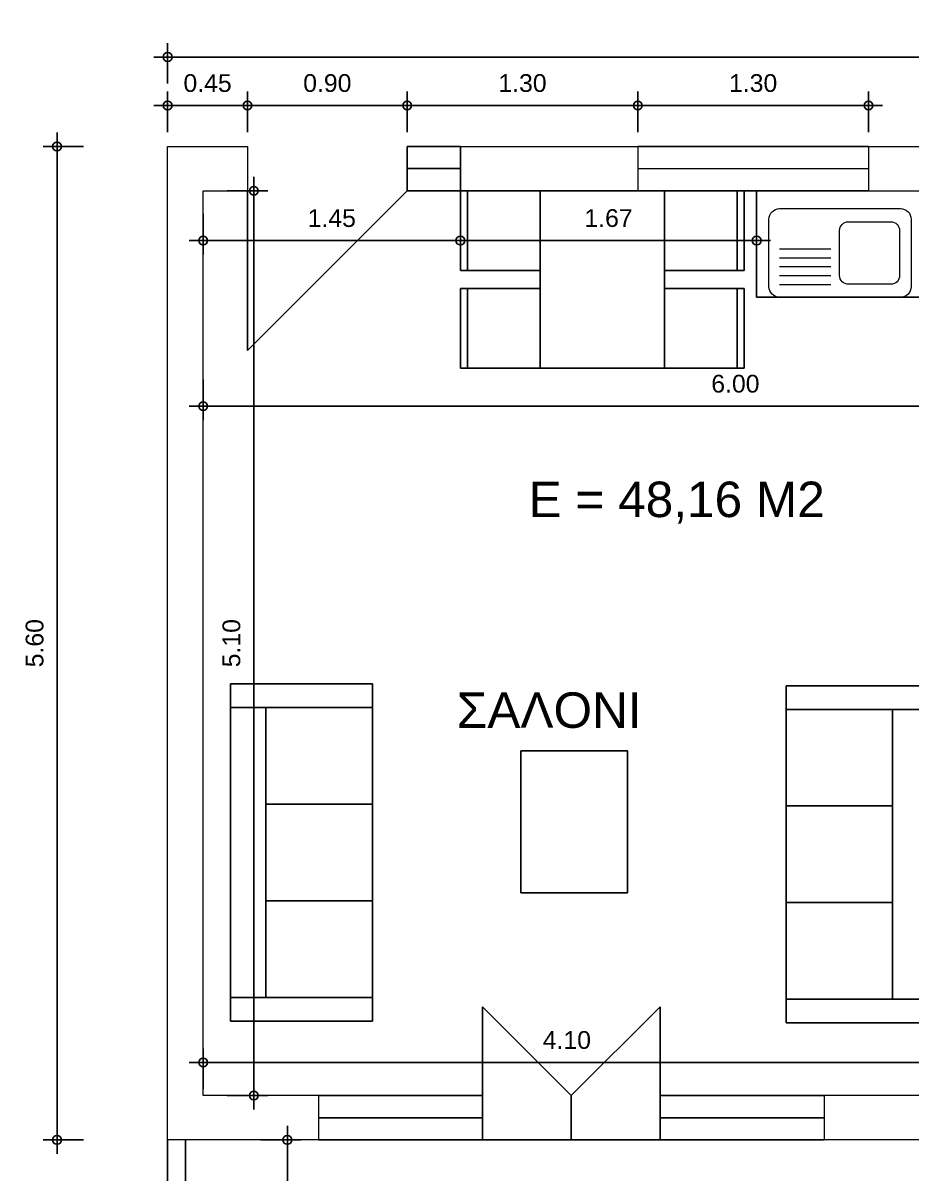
# Model space of a CAD drawing. Header units: millimetres. Extents: x -105875 to -105731, y 12209 to 12232.
# Drawn here: x -105789.08 to -105784.07, y 12214.19 to 12220.68 of the extents above; entities that cross this region are included whole.
import ezdxf

# ---------------------------------------------------------------- set-up
doc = ezdxf.new("R2010")
doc.units = ezdxf.units.MM
doc.layers.add('01122', color=7, linetype='Continuous', lineweight=0, plot=False)
doc.layers.add('A-PFLR-SYMB', color=11, linetype='Continuous')
doc.layers.add('Παράθυρα', color=92, linetype='Continuous')
doc.styles.add('RomanS', font='arial.ttf')
doc.styles.get("Standard").update_dxf_attribs({"font": 'arial.ttf'})
doc.dimstyles.new('AEC Dim 1-50', dxfattribs={"dimtxt": 0.1, "dimasz": 0.05, "dimexe": 0.0625, "dimexo": 0, "dimgap": 0.075, "dimtad": 1, "dimrnd": 0.0005, "dimzin": 1, "dimdsep": 46, "dimtxsty": 'RomanS', "dimblk": 'AECDIM02', "dimcen": 0.125, "dimdle": 0.03125, "dimazin": 0, "dimtfac": 1, "dimtix": 1, "dimtmove": 2, "dimatfit": 2, "dimfxl": 1, "dimtolj": 1, "dimtzin": 0, "dimarcsym": 0})

# ---------------------------------------------------------------- blocks, each defined once
blk = doc.blocks.new('A$C5864969b')
at = {"layer": 'Παράθυρα', "color": 7, "linetype": 'Continuous', "lineweight": 18}
for p, q in [((0.072668, 0.742417), (0.072668, 0.452973)), ((0.122857, 0.742417), (0.122857, 0.452973)), ((0.173046, 0.742417), (0.173046, 0.452973)), ((0.223235, 0.742417), (0.223235, 0.452973)), ((0.273424, 0.742417), (0.273424, 0.452973))]:
    blk.add_line(p, q, dxfattribs=at)
for points in [[(0.439994, 0.801287, -0.414214), (0.499994, 0.741287), (0.499994, 0.060001, -0.414214), (0.439994, 0.000001), (0.059994, 0.000001, -0.414214), (-0.000006, 0.060001), (-0.000006, 0.741287, -0.414214), (0.059994, 0.801287)], [(0.375462, 0.403456, -0.414171), (0.425462, 0.353463), (0.425497, 0.114841, -0.414107), (0.375522, 0.064834), (0.123037, 0.064705, -0.414362), (0.073012, 0.114705), (0.073012, 0.353456, -0.414214), (0.123012, 0.403456)]]:
    blk.add_lwpolyline(points, format="xyb", close=True, dxfattribs=at)
blk = doc.blocks.new('STUHL_2_70_16')
at = {"color": 0, "linetype": 'Continuous'}
for p, q in [((-0.225, 0), (0.225, 0)), ((-0.225, -0.45), (-0.225, 0)), ((0.225, 0), (0.225, -0.45)), ((-0.225, -0.04), (0.225, -0.04)), ((0.225, -0.45), (-0.225, -0.45))]:
    blk.add_line(p, q, dxfattribs=at)
blk = doc.blocks.new('COUCH_FUR_3_70_3')
at = {"color": 0, "linetype": 'Continuous'}
for p, q in [((0.95, 0.8), (-0.95, 0.8)), ((-0.95, 0.8), (-0.95, 0)), ((-0.816667, 0.8), (-0.816667, 0)), ((0.816667, 0.8), (0.816667, 0)), ((0.95, 0), (0.95, 0.8)), ((-0.816667, 0.6), (0.816667, 0.6)), ((-0.272222, 0.6), (-0.272222, 0)), ((0.272222, 0.6), (0.272222, 0)), ((-0.95, 0), (0.95, 0))]:
    blk.add_line(p, q, dxfattribs=at)
blk = doc.blocks.new('AECDIM02')
for p, q in [((0, -1.569519), (0, 1.569519)), ((-1.569519, 0), (1.569519, 0))]:
    blk.add_line(p, q)
blk.add_circle((0, 0), 0.5)
blk = doc.blocks.new('*D62')
at = {"color": 0, "lineweight": -2}
for p, q in [((-105787.931927, 12219.731935), (-105787.719427, 12219.731935)), ((-105787.781927, 12219.681935), (-105787.781927, 12214.681935)), ((-105787.931927, 12214.631935), (-105787.719427, 12214.631935))]:
    blk.add_line(p, q, dxfattribs=at)
at = {"layer": 'Defpoints', "color": 0}
for p in [(-105788.067771, 12219.731935), (-105788.067771, 12214.631935), (-105787.781927, 12214.631935)]:
    blk.add_point(p, dxfattribs=at)
at = {"color": 0, "lineweight": -2, "xscale": 0.05, "yscale": 0.05, "zscale": 0.05}
for p, rotation in [((-105787.781927, 12219.731935), 90), ((-105787.781927, 12214.631935), 270)]:
    blk.add_blockref('AECDIM02', p, dxfattribs=dict(at, rotation=rotation))
at = {"color": 0, "insert": (-105787.907985, 12217.181935), "char_height": 0.1, "attachment_point": 5, "rotation": 90, "style": 'RomanS'}
blk.add_mtext('\\A1;5.10', dxfattribs=at)
blk = doc.blocks.new('*D63')
at = {"color": 0, "lineweight": -2}
for p, q in [((-105788.067771, 12214.668377), (-105788.067771, 12214.880877)), ((-105783.967771, 12214.668377), (-105783.967771, 12214.880877)), ((-105788.017771, 12214.818377), (-105784.017771, 12214.818377))]:
    blk.add_line(p, q, dxfattribs=at)
at = {"layer": 'Defpoints', "color": 0}
for p in [(-105783.967771, 12214.818377), (-105788.067771, 12214.631935), (-105783.967771, 12214.631935)]:
    blk.add_point(p, dxfattribs=at)
at = {"color": 0, "lineweight": -2, "xscale": 0.05, "yscale": 0.05, "zscale": 0.05, "rotation": 180}
blk.add_blockref('AECDIM02', (-105788.067771, 12214.818377), dxfattribs=at)
at = {"color": 0, "lineweight": -2, "xscale": 0.05, "yscale": 0.05, "zscale": 0.05}
blk.add_blockref('AECDIM02', (-105783.967771, 12214.818377), dxfattribs=at)
at = {"color": 0, "insert": (-105786.017771, 12214.944434), "char_height": 0.1, "attachment_point": 5, "style": 'RomanS'}
blk.add_mtext('\\A1;4.10', dxfattribs=at)
blk = doc.blocks.new('*D69')
at = {"color": 0, "lineweight": -2}
for p, q in [((-105788.067771, 12218.668045), (-105788.067771, 12218.455545)), ((-105782.067771, 12218.668045), (-105782.067771, 12218.455545)), ((-105788.017771, 12218.518045), (-105782.117771, 12218.518045))]:
    blk.add_line(p, q, dxfattribs=at)
at = {"layer": 'Defpoints', "color": 0}
for p in [(-105788.067771, 12219.731935), (-105782.067771, 12219.731935), (-105782.067771, 12218.518045)]:
    blk.add_point(p, dxfattribs=at)
at = {"color": 0, "lineweight": -2, "xscale": 0.05, "yscale": 0.05, "zscale": 0.05, "rotation": 180}
blk.add_blockref('AECDIM02', (-105788.067771, 12218.518045), dxfattribs=at)
at = {"color": 0, "lineweight": -2, "xscale": 0.05, "yscale": 0.05, "zscale": 0.05}
blk.add_blockref('AECDIM02', (-105782.067771, 12218.518045), dxfattribs=at)
at = {"color": 0, "insert": (-105785.067771, 12218.644103), "char_height": 0.1, "attachment_point": 5, "style": 'RomanS'}
blk.add_mtext('\\A1;6.00', dxfattribs=at)
blk = doc.blocks.new('*D78')
at = {"color": 0, "lineweight": -2}
for p, q in [((-105788.067771, 12219.601648), (-105788.067771, 12219.389148)), ((-105786.617771, 12219.601648), (-105786.617771, 12219.389148)), ((-105788.017771, 12219.451648), (-105786.667771, 12219.451648))]:
    blk.add_line(p, q, dxfattribs=at)
at = {"layer": 'Defpoints', "color": 0}
for p in [(-105788.067771, 12219.731935), (-105786.617771, 12219.731935), (-105786.617771, 12219.451648)]:
    blk.add_point(p, dxfattribs=at)
at = {"color": 0, "lineweight": -2, "xscale": 0.05, "yscale": 0.05, "zscale": 0.05, "rotation": 180}
blk.add_blockref('AECDIM02', (-105788.067771, 12219.451648), dxfattribs=at)
at = {"color": 0, "lineweight": -2, "xscale": 0.05, "yscale": 0.05, "zscale": 0.05}
blk.add_blockref('AECDIM02', (-105786.617771, 12219.451648), dxfattribs=at)
at = {"color": 0, "insert": (-105787.342771, 12219.577706), "char_height": 0.1, "attachment_point": 5, "style": 'RomanS'}
blk.add_mtext('\\A1;1.45', dxfattribs=at)
blk = doc.blocks.new('*D79')
at = {"color": 0, "lineweight": -2}
for p, q in [((-105786.617771, 12219.601648), (-105786.617771, 12219.389148)), ((-105784.948055, 12219.601648), (-105784.948055, 12219.389148)), ((-105786.567771, 12219.451648), (-105784.998055, 12219.451648))]:
    blk.add_line(p, q, dxfattribs=at)
at = {"layer": 'Defpoints', "color": 0}
for p in [(-105786.617771, 12219.731935), (-105784.948055, 12219.731935), (-105784.948055, 12219.451648)]:
    blk.add_point(p, dxfattribs=at)
at = {"color": 0, "lineweight": -2, "xscale": 0.05, "yscale": 0.05, "zscale": 0.05, "rotation": 180}
blk.add_blockref('AECDIM02', (-105786.617771, 12219.451648), dxfattribs=at)
at = {"color": 0, "lineweight": -2, "xscale": 0.05, "yscale": 0.05, "zscale": 0.05}
blk.add_blockref('AECDIM02', (-105784.948055, 12219.451648), dxfattribs=at)
at = {"color": 0, "insert": (-105785.782913, 12219.577706), "char_height": 0.1, "attachment_point": 5, "style": 'RomanS'}
blk.add_mtext('\\A1;1.67', dxfattribs=at)
blk = doc.blocks.new('*D148')
at = {"color": 0, "lineweight": -2}
for p, q in [((-105787.743137, 12214.381935), (-105787.530637, 12214.381935)), ((-105787.593137, 12209.431935), (-105787.593137, 12214.331935)), ((-105787.743137, 12209.381935), (-105787.530637, 12209.381935))]:
    blk.add_line(p, q, dxfattribs=at)
at = {"layer": 'Defpoints', "color": 0}
for p in [(-105788.267771, 12214.381935), (-105787.593137, 12214.381935), (-105788.267771, 12209.381935)]:
    blk.add_point(p, dxfattribs=at)
at = {"color": 0, "lineweight": -2, "xscale": 0.05, "yscale": 0.05, "zscale": 0.05}
for p, rotation in [((-105787.593137, 12214.381935), 90), ((-105787.593137, 12209.381935), 270)]:
    blk.add_blockref('AECDIM02', p, dxfattribs=dict(at, rotation=rotation))
at = {"color": 0, "insert": (-105787.719194, 12211.881935), "char_height": 0.1, "attachment_point": 5, "rotation": 90, "style": 'RomanS'}
blk.add_mtext('\\A1;5.00', dxfattribs=at)
blk = doc.blocks.new('*D151')
at = {"color": 0, "lineweight": -2}
for p, q in [((-105788.267771, 12220.336262), (-105788.267771, 12220.548762)), ((-105779.467771, 12220.336262), (-105779.467771, 12220.548762)), ((-105788.217771, 12220.486262), (-105779.517771, 12220.486262))]:
    blk.add_line(p, q, dxfattribs=at)
at = {"layer": 'Defpoints', "color": 0}
for p in [(-105779.467771, 12220.486262), (-105788.267771, 12219.981935), (-105779.467771, 12219.981935)]:
    blk.add_point(p, dxfattribs=at)
at = {"color": 0, "lineweight": -2, "xscale": 0.05, "yscale": 0.05, "zscale": 0.05, "rotation": 180}
blk.add_blockref('AECDIM02', (-105788.267771, 12220.486262), dxfattribs=at)
at = {"color": 0, "lineweight": -2, "xscale": 0.05, "yscale": 0.05, "zscale": 0.05}
blk.add_blockref('AECDIM02', (-105779.467771, 12220.486262), dxfattribs=at)
at = {"color": 0, "insert": (-105783.867771, 12220.612319), "char_height": 0.1, "attachment_point": 5, "style": 'RomanS'}
blk.add_mtext('\\A1;8.80', dxfattribs=at)
blk = doc.blocks.new('*D152')
at = {"color": 0, "lineweight": -2}
for p, q in [((-105788.741287, 12219.981935), (-105788.953787, 12219.981935)), ((-105788.891287, 12214.431935), (-105788.891287, 12219.931935)), ((-105788.741287, 12214.381935), (-105788.953787, 12214.381935))]:
    blk.add_line(p, q, dxfattribs=at)
at = {"layer": 'Defpoints', "color": 0}
for p in [(-105788.891287, 12219.981935), (-105788.267771, 12219.981935), (-105788.267771, 12214.381935)]:
    blk.add_point(p, dxfattribs=at)
at = {"color": 0, "lineweight": -2, "xscale": 0.05, "yscale": 0.05, "zscale": 0.05}
for p, rotation in [((-105788.891287, 12219.981935), 90), ((-105788.891287, 12214.381935), 270)]:
    blk.add_blockref('AECDIM02', p, dxfattribs=dict(at, rotation=rotation))
at = {"color": 0, "insert": (-105789.017344, 12217.181935), "char_height": 0.1, "attachment_point": 5, "rotation": 90, "style": 'RomanS'}
blk.add_mtext('\\A1;5.60', dxfattribs=at)
blk = doc.blocks.new('*D161')
at = {"color": 0, "lineweight": -2}
for p, q in [((-105788.267771, 12220.062841), (-105788.267771, 12220.275341)), ((-105787.817771, 12220.062841), (-105787.817771, 12220.275341)), ((-105788.217771, 12220.212841), (-105787.867771, 12220.212841))]:
    blk.add_line(p, q, dxfattribs=at)
at = {"layer": 'Defpoints', "color": 0}
for p in [(-105787.817771, 12220.212841), (-105788.267771, 12219.981935), (-105787.817771, 12219.981935)]:
    blk.add_point(p, dxfattribs=at)
at = {"color": 0, "lineweight": -2, "xscale": 0.05, "yscale": 0.05, "zscale": 0.05, "rotation": 180}
blk.add_blockref('AECDIM02', (-105788.267771, 12220.212841), dxfattribs=at)
at = {"color": 0, "lineweight": -2, "xscale": 0.05, "yscale": 0.05, "zscale": 0.05}
blk.add_blockref('AECDIM02', (-105787.817771, 12220.212841), dxfattribs=at)
at = {"color": 0, "insert": (-105788.042771, 12220.338898), "char_height": 0.1, "attachment_point": 5, "style": 'RomanS'}
blk.add_mtext('\\A1;0.45', dxfattribs=at)
blk = doc.blocks.new('*D162')
at = {"color": 0, "lineweight": -2}
for p, q in [((-105787.817771, 12220.062841), (-105787.817771, 12220.275341)), ((-105786.917771, 12220.062841), (-105786.917771, 12220.275341)), ((-105787.767771, 12220.212841), (-105786.967771, 12220.212841))]:
    blk.add_line(p, q, dxfattribs=at)
at = {"layer": 'Defpoints', "color": 0}
for p in [(-105786.917771, 12220.212841), (-105787.817771, 12219.981935), (-105786.917771, 12219.981935)]:
    blk.add_point(p, dxfattribs=at)
at = {"color": 0, "lineweight": -2, "xscale": 0.05, "yscale": 0.05, "zscale": 0.05, "rotation": 180}
blk.add_blockref('AECDIM02', (-105787.817771, 12220.212841), dxfattribs=at)
at = {"color": 0, "lineweight": -2, "xscale": 0.05, "yscale": 0.05, "zscale": 0.05}
blk.add_blockref('AECDIM02', (-105786.917771, 12220.212841), dxfattribs=at)
at = {"color": 0, "insert": (-105787.367771, 12220.338898), "char_height": 0.1, "attachment_point": 5, "style": 'RomanS'}
blk.add_mtext('\\A1;0.90', dxfattribs=at)
blk = doc.blocks.new('*D163')
at = {"color": 0, "lineweight": -2}
for p, q in [((-105786.917771, 12220.062841), (-105786.917771, 12220.275341)), ((-105785.617771, 12220.062841), (-105785.617771, 12220.275341)), ((-105786.867771, 12220.212841), (-105785.667771, 12220.212841))]:
    blk.add_line(p, q, dxfattribs=at)
at = {"layer": 'Defpoints', "color": 0}
for p in [(-105785.617771, 12220.212841), (-105786.917771, 12219.981935), (-105785.617771, 12219.981935)]:
    blk.add_point(p, dxfattribs=at)
at = {"color": 0, "lineweight": -2, "xscale": 0.05, "yscale": 0.05, "zscale": 0.05, "rotation": 180}
blk.add_blockref('AECDIM02', (-105786.917771, 12220.212841), dxfattribs=at)
at = {"color": 0, "lineweight": -2, "xscale": 0.05, "yscale": 0.05, "zscale": 0.05}
blk.add_blockref('AECDIM02', (-105785.617771, 12220.212841), dxfattribs=at)
at = {"color": 0, "insert": (-105786.267771, 12220.338932), "char_height": 0.1, "attachment_point": 5, "style": 'RomanS'}
blk.add_mtext('\\A1;1.30', dxfattribs=at)
blk = doc.blocks.new('*D164')
at = {"color": 0, "lineweight": -2}
for p, q in [((-105785.617771, 12220.062841), (-105785.617771, 12220.275341)), ((-105784.317771, 12220.062841), (-105784.317771, 12220.275341)), ((-105785.567771, 12220.212841), (-105784.367771, 12220.212841))]:
    blk.add_line(p, q, dxfattribs=at)
at = {"layer": 'Defpoints', "color": 0}
for p in [(-105784.317771, 12220.212841), (-105785.617771, 12219.981935), (-105784.317771, 12219.981935)]:
    blk.add_point(p, dxfattribs=at)
at = {"color": 0, "lineweight": -2, "xscale": 0.05, "yscale": 0.05, "zscale": 0.05, "rotation": 180}
blk.add_blockref('AECDIM02', (-105785.617771, 12220.212841), dxfattribs=at)
at = {"color": 0, "lineweight": -2, "xscale": 0.05, "yscale": 0.05, "zscale": 0.05}
blk.add_blockref('AECDIM02', (-105784.317771, 12220.212841), dxfattribs=at)
at = {"color": 0, "insert": (-105784.967771, 12220.338932), "char_height": 0.1, "attachment_point": 5, "style": 'RomanS'}
blk.add_mtext('\\A1;1.30', dxfattribs=at)

msp = doc.modelspace()

# ---------------------------------------------------------------- linework, layer by layer
for p, q in [((-105786.617771, 12219.981935), (-105786.917771, 12219.981935)), ((-105786.917771, 12219.981935), (-105786.917771, 12219.731935)), ((-105786.617771, 12219.731935), (-105786.617771, 12219.981935)), ((-105785.617771, 12219.981935), (-105784.317771, 12219.981935)), ((-105786.917771, 12219.856935), (-105786.617771, 12219.856935)), ((-105787.817771, 12219.731935), (-105787.817771, 12218.831935)), ((-105787.817771, 12218.831935), (-105786.917771, 12219.731935)), ((-105786.617771, 12219.731935), (-105786.917771, 12219.731935)), ((-105785.617771, 12219.731935), (-105784.317771, 12219.731935)), ((-105786.492771, 12214.631935), (-105786.492771, 12215.131935)), ((-105786.492771, 12215.131935), (-105785.992771, 12214.631935)), ((-105785.492771, 12215.131935), (-105785.992771, 12214.631935)), ((-105785.492771, 12214.631935), (-105785.492771, 12215.131935)), ((-105787.417771, 12214.631935), (-105786.492771, 12214.631935)), ((-105787.367771, 12214.631935), (-105786.492771, 12214.631935)), ((-105786.492771, 12214.631935), (-105786.492771, 12214.381935)), ((-105785.992771, 12214.631935), (-105785.992771, 12214.381935)), ((-105785.492771, 12214.631935), (-105784.617771, 12214.631935)), ((-105785.492771, 12214.631935), (-105784.567771, 12214.631935)), ((-105785.492771, 12214.631935), (-105785.492771, 12214.381935)), ((-105787.417771, 12214.506935), (-105786.492771, 12214.506935)), ((-105785.492771, 12214.506935), (-105784.567771, 12214.506935)), ((-105788.267771, 12214.381935), (-105788.267771, 12209.381935)), ((-105788.167771, 12214.381935), (-105788.167771, 12209.381935)), ((-105787.417771, 12214.381935), (-105784.567771, 12214.381935)), ((-105787.367771, 12214.381935), (-105786.492771, 12214.381935)), ((-105786.492771, 12214.381935), (-105785.492771, 12214.381935)), ((-105785.492771, 12214.381935), (-105784.617771, 12214.381935))]:
    msp.add_line(p, q)
for points in [[(-105785.467771, 12218.731935), (-105786.167771, 12218.731935), (-105786.167771, 12219.731935), (-105785.467771, 12219.731935), (-105785.467771, 12218.731935)], [(-105786.276657, 12216.575245), (-105785.676657, 12216.575245), (-105785.676657, 12215.775245), (-105786.276657, 12215.775245), (-105786.276657, 12216.575245)]]:
    msp.add_lwpolyline(points)
at = {"layer": '01122', "color": 2}
for p, q in [((-105788.267771, 12219.981935), (-105787.817771, 12219.981935)), ((-105788.267771, 12214.381935), (-105788.267771, 12219.981935)), ((-105787.817771, 12219.981935), (-105787.817771, 12219.731935)), ((-105786.617771, 12219.981935), (-105785.617771, 12219.981935)), ((-105785.617771, 12219.981935), (-105785.617771, 12219.731935)), ((-105784.317771, 12219.981935), (-105784.317771, 12219.731935)), ((-105784.317771, 12219.981935), (-105781.017771, 12219.981935)), ((-105788.067771, 12219.731935), (-105787.817771, 12219.731935)), ((-105788.067771, 12214.631935), (-105788.067771, 12219.731935)), ((-105786.617771, 12219.731935), (-105785.617771, 12219.731935)), ((-105785.467771, 12219.731935), (-105785.017771, 12219.731935)), ((-105784.317771, 12219.731935), (-105782.067771, 12219.731935)), ((-105787.417771, 12214.631935), (-105788.067771, 12214.631935)), ((-105787.417771, 12214.631935), (-105787.417771, 12214.381935)), ((-105784.567771, 12214.631935), (-105784.567771, 12214.381935)), ((-105783.967771, 12214.631935), (-105784.567771, 12214.631935)), ((-105787.417771, 12214.381935), (-105788.267771, 12214.381935)), ((-105783.217771, 12214.381935), (-105784.567771, 12214.381935))]:
    msp.add_line(p, q, dxfattribs=at)
at = {"layer": '01122'}
msp.add_line((-105785.617771, 12219.856935), (-105784.317771, 12219.856935), dxfattribs=at)
at = {"layer": 'A-PFLR-SYMB'}
for q in [(-105784.948055, 12219.731935), (-105782.667771, 12219.131935)]:
    msp.add_line((-105784.948055, 12219.131935), q, dxfattribs=at)

# ---------------------------------------------------------------- block references
for name, p, rotation in [('STUHL_2_70_16', (-105786.617771, 12219.506935), 90), ('STUHL_2_70_16', (-105785.017771, 12219.506935), 270), ('STUHL_2_70_16', (-105786.617771, 12218.956935), 90), ('STUHL_2_70_16', (-105785.017771, 12218.956935), 270), ('COUCH_FUR_3_70_3', (-105787.113479, 12216.001863), 90), ('COUCH_FUR_3_70_3', (-105784.781446, 12215.992057), 270)]:
    msp.add_blockref(name, p, dxfattribs=dict(rotation=rotation))
at = {"layer": 'A-PFLR-SYMB', "rotation": 90}
msp.add_blockref('A$C5864969b', (-105784.077368, 12219.131935), dxfattribs=at)

# ---------------------------------------------------------------- texts
at = {"char_height": 0.2, "attachment_point": 1}
for s, width, insert in [('E = 48,16 M2', 2.5, (-105786.23356, 12218.092703)), ('ΣΑΛΟΝΙ', 1.241034, (-105786.638529, 12216.904701))]:
    msp.add_mtext_dynamic_manual_height_columns(s, width=width, gutter_width=12.5, heights=[0], dxfattribs=dict(at, insert=insert))

# ---------------------------------------------------------------- dimensions: what is measured, and where the dimension line sits
dim = msp.add_linear_dim(base=(-105779.467771, 12220.486262), p1=(-105788.267771, 12219.981935), p2=(-105779.467771, 12219.981935), dimstyle='AEC Dim 1-50')
dim.commit()
dim.dimension.update_dxf_attribs({"geometry": '*D151', "text_midpoint": (-105783.867771, 12220.612319)})
at = {"color": 3}
for base, p1, p2, picture, middle in [((-105787.817771, 12220.212841), (-105788.267771, 12219.981935), (-105787.817771, 12219.981935), '*D161', (-105788.042771, 12220.338898)), ((-105786.917771, 12220.212841), (-105787.817771, 12219.981935), (-105786.917771, 12219.981935), '*D162', (-105787.367771, 12220.338898)), ((-105785.617771, 12220.212841), (-105786.917771, 12219.981935), (-105785.617771, 12219.981935), '*D163', (-105786.267771, 12220.338932)), ((-105784.317771, 12220.212841), (-105785.617771, 12219.981935), (-105784.317771, 12219.981935), '*D164', (-105784.967771, 12220.338932))]:
    dim = msp.add_linear_dim(base=base, p1=p1, p2=p2, dimstyle='AEC Dim 1-50', dxfattribs=at)
    dim.commit()
    dim.dimension.update_dxf_attribs({"geometry": picture, "text_midpoint": middle})
for base, p1, p2, picture, middle in [((-105788.891287, 12219.981935), (-105788.267771, 12214.381935), (-105788.267771, 12219.981935), '*D152', (-105789.017344, 12217.181935)), ((-105787.593137, 12214.381935), (-105788.267771, 12209.381935), (-105788.267771, 12214.381935), '*D148', (-105787.719194, 12211.881935))]:
    dim = msp.add_linear_dim(base=base, p1=p1, p2=p2, angle=90, dimstyle='AEC Dim 1-50')
    dim.commit()
    dim.dimension.update_dxf_attribs({"geometry": picture, "text_midpoint": middle})
at = {"color": 6}
dim = msp.add_linear_dim(base=(-105787.781927, 12214.631935), p1=(-105788.067771, 12219.731935), p2=(-105788.067771, 12214.631935), angle=90, dimstyle='AEC Dim 1-50', dxfattribs=at)
dim.commit()
dim.dimension.update_dxf_attribs({"geometry": '*D62', "text_midpoint": (-105787.907985, 12217.181935)})
for base, p1, p2, picture, middle in [((-105782.067771, 12218.518045), (-105788.067771, 12219.731935), (-105782.067771, 12219.731935), '*D69', (-105785.067771, 12218.644103)), ((-105786.617771, 12219.451648), (-105788.067771, 12219.731935), (-105786.617771, 12219.731935), '*D78', (-105787.342771, 12219.577706)), ((-105784.948055, 12219.451648), (-105786.617771, 12219.731935), (-105784.948055, 12219.731935), '*D79', (-105785.782913, 12219.577706)), ((-105783.967771, 12214.818377), (-105788.067771, 12214.631935), (-105783.967771, 12214.631935), '*D63', (-105786.017771, 12214.944434))]:
    dim = msp.add_linear_dim(base=base, p1=p1, p2=p2, dimstyle='AEC Dim 1-50', dxfattribs=at)
    dim.commit()
    dim.dimension.update_dxf_attribs({"geometry": picture, "text_midpoint": middle})

doc.saveas('drawing.dxf')
